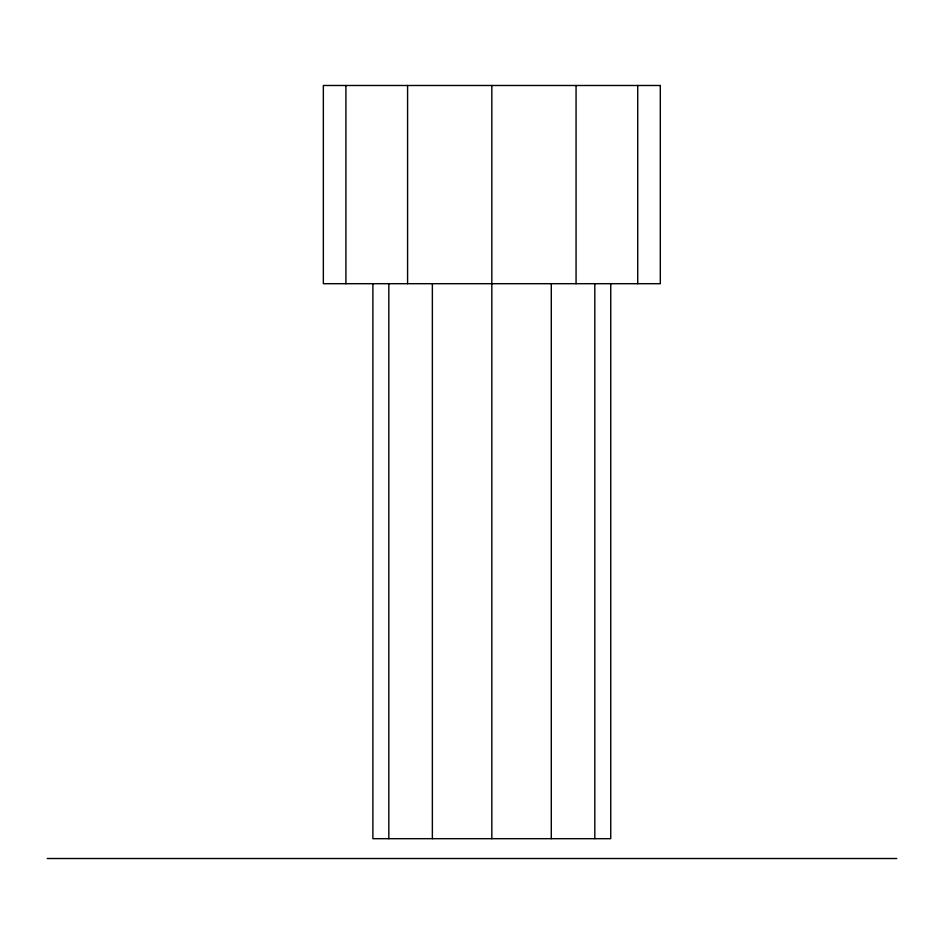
<?xml version="1.0" encoding="UTF-8"?>
<svg xmlns="http://www.w3.org/2000/svg" width="944" height="944" viewBox="0 0 944 944"><rect width="100%" height="100%" fill="white"/><g stroke="black" fill="none" stroke-linecap="round" stroke-linejoin="round"><path stroke-width="1.42" d="M47.2 858.509L896.8 858.509M637.731 85.491L637.731 283.696M610.744 283.696L610.744 838.685L372.892 838.685L372.892 283.696M594.814 283.696L594.814 838.685M576.064 85.491L576.064 283.696M551.284 283.696L551.284 838.685M491.824 85.491L491.824 838.685M432.364 283.696L432.364 838.685M407.584 85.491L407.584 283.696M388.834 283.696L388.834 838.685M345.917 85.491L345.917 283.696M660.304 85.491L323.344 85.491L323.344 283.696L660.304 283.696L660.304 85.491"/></g></svg>
